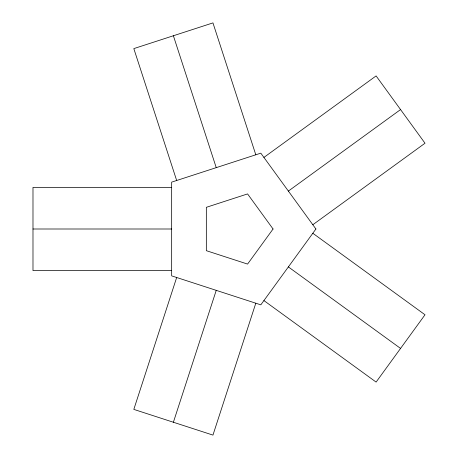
<?xml version="1.0" encoding="UTF-8"?>
<svg xmlns="http://www.w3.org/2000/svg" width="458" height="458" viewBox="0 0 458 458"><rect width="100%" height="100%" fill="white"/><g stroke="black" fill="none" stroke-linecap="round" stroke-linejoin="round"><path stroke-width="0.69" d="M176.674 277.496L133.822 409.389L212.953 435.1L255.81 303.207M173.387 422.242L216.239 290.355M263.911 157.426L376.104 75.913L425.013 143.228L312.82 224.741M288.368 191.083L400.561 109.571M171.664 187.396L32.987 187.396L32.987 270.604L171.664 270.604M32.987 229L171.664 229M312.82 233.259L425.013 314.772L376.104 382.087L263.911 300.574M288.368 266.917L400.561 348.429M255.81 154.793L212.953 22.9L133.822 48.611L176.674 180.504M173.387 35.758L216.239 167.645M273.06 229L247.572 264.083L206.335 250.681L206.335 207.319L247.572 193.917L273.06 229M315.917 229L260.82 304.839L171.664 275.871L171.664 182.129L260.82 153.161L315.917 229"/></g></svg>
